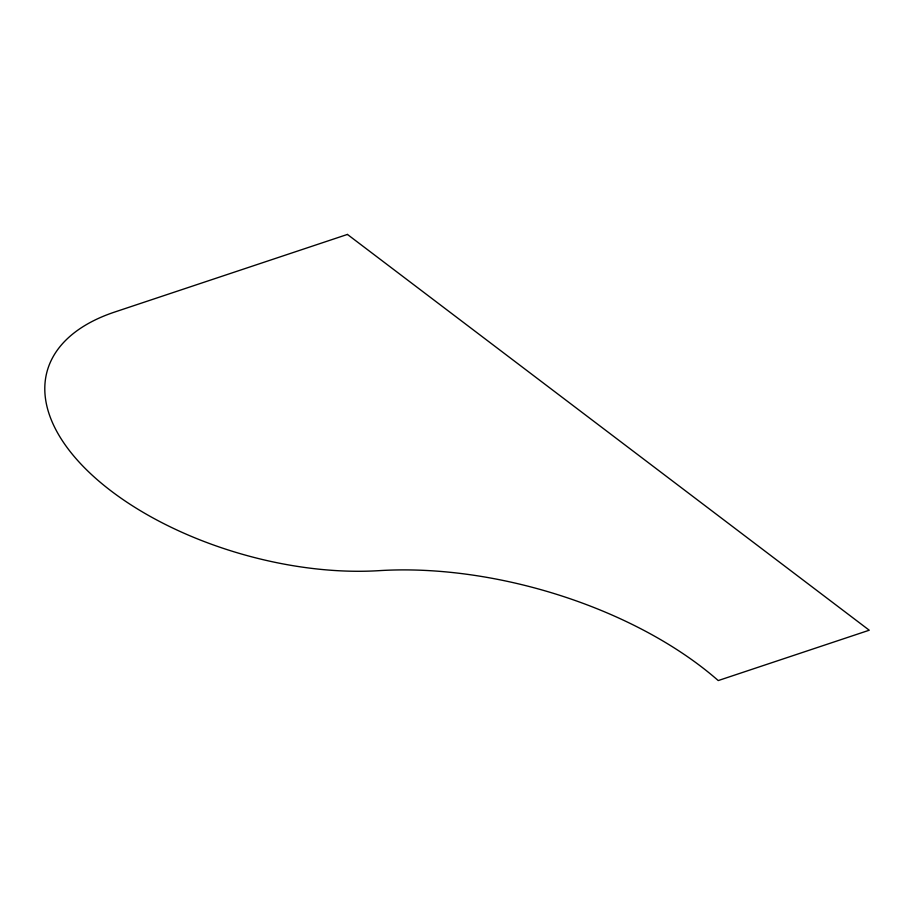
<?xml version="1.0" encoding="UTF-8"?>
<svg xmlns="http://www.w3.org/2000/svg" width="915" height="915" viewBox="0 0 915 915"><rect width="100%" height="100%" fill="white"/><g stroke="black" fill="none" stroke-linecap="round" stroke-linejoin="round"><path stroke-width="1.37" d="M347.437 234.434L114.627 312.061A239.421 123.674 15.7 0 0 87.2 470.436A239.421 123.674 15.7 0 0 379.119 570.651A287.31 148.402 15.7 0 1 718.241 680.566L869.25 630.218L347.437 234.434"/></g></svg>
